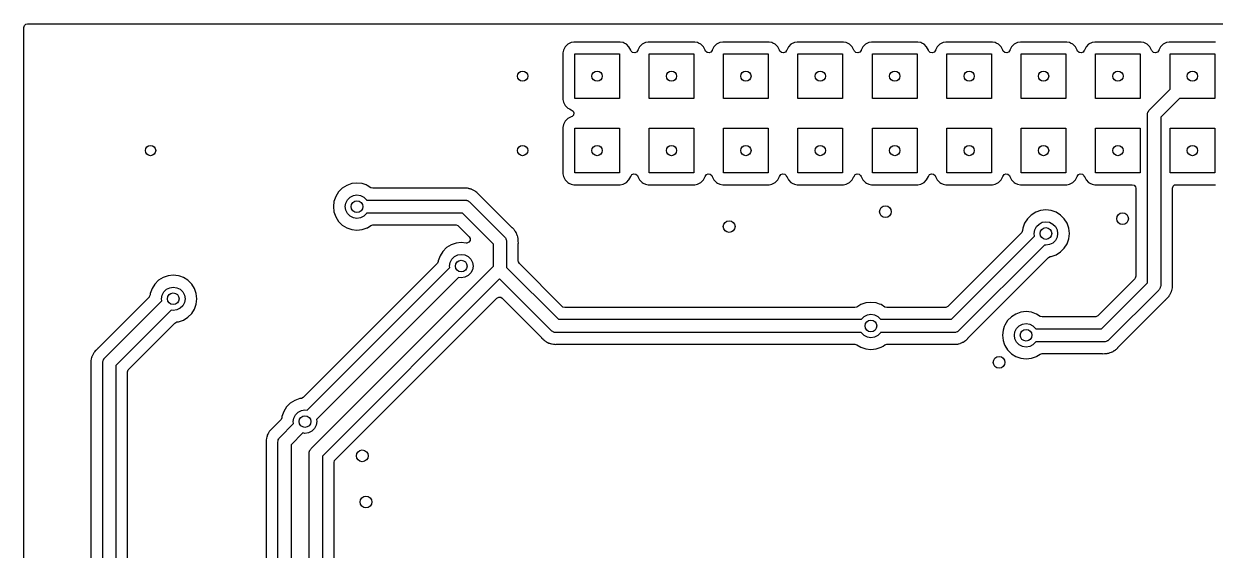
# Model space of a CAD drawing. Extents: x 0.23 to 2.97, y 0.23 to 2.17.
# Drawn here: x 0.23 to 1.831, y 1.463 to 2.17 of the extents above; entities that cross this region are included whole.
import ezdxf

# ---------------------------------------------------------------- set-up
doc = ezdxf.new("R2010")
doc.units = 0
doc.header["$MEASUREMENT"] = 0
doc.layers.add('BLACK', color=7, linetype='CONTINUOUS')

msp = doc.modelspace()

# ---------------------------------------------------------------- linework, layer by layer
at = {"layer": 'BLACK', "linetype": 'CONTINUOUS'}
for p, q in [((0.2297, 2.1653), (0.2305, 2.168)), ((0.2297, 1.9688), (0.2297, 2.1653)), ((0.2305, 2.168), (0.2326, 2.1698)), ((0.2326, 2.1698), (0.2347, 2.1703)), ((0.2347, 2.1703), (2.3787, 2.1703)), ((0.9688, 2.1458), (0.9651, 2.1452)), ((1.0312, 2.1458), (0.9688, 2.1458)), ((1.0349, 2.1452), (1.0312, 2.1458)), ((1.0312, 2.1458), (1.0312, 2.1458)), ((1.0688, 2.1458), (1.0651, 2.1452)), ((1.1312, 2.1458), (1.0688, 2.1458)), ((1.1349, 2.1452), (1.1312, 2.1458)), ((1.1312, 2.1458), (1.1312, 2.1458)), ((1.1688, 2.1458), (1.1651, 2.1452)), ((1.2312, 2.1458), (1.1688, 2.1458)), ((1.2349, 2.1452), (1.2312, 2.1458)), ((1.2312, 2.1458), (1.2312, 2.1458)), ((1.2688, 2.1458), (1.2651, 2.1452)), ((1.3312, 2.1458), (1.2688, 2.1458)), ((1.3349, 2.1452), (1.3312, 2.1458)), ((1.3312, 2.1458), (1.3312, 2.1458)), ((1.3688, 2.1458), (1.3651, 2.1452)), ((1.4312, 2.1458), (1.3688, 2.1458)), ((1.4349, 2.1452), (1.4312, 2.1458)), ((1.4312, 2.1458), (1.4312, 2.1458)), ((1.4688, 2.1458), (1.4651, 2.1452)), ((1.5312, 2.1458), (1.4688, 2.1458)), ((1.5349, 2.1452), (1.5312, 2.1458)), ((1.5312, 2.1458), (1.5312, 2.1458)), ((1.5688, 2.1458), (1.5651, 2.1452)), ((1.6312, 2.1458), (1.5688, 2.1458)), ((1.6349, 2.1452), (1.6312, 2.1458)), ((1.6312, 2.1458), (1.6312, 2.1458)), ((1.6688, 2.1458), (1.6651, 2.1452)), ((1.7312, 2.1458), (1.6688, 2.1458)), ((1.7349, 2.1452), (1.7312, 2.1458)), ((1.7312, 2.1458), (1.7312, 2.1458)), ((1.7688, 2.1458), (1.7651, 2.1452)), ((1.8312, 2.1458), (1.7688, 2.1458)), ((0.9548, 2.1349), (0.9542, 2.1312)), ((0.9542, 2.1312), (0.9542, 2.1312)), ((0.9542, 2.1312), (0.9542, 2.0688)), ((0.9571, 2.1394), (0.9548, 2.1349)), ((0.9548, 2.1349), (0.9548, 2.1349)), ((0.9606, 2.1429), (0.9571, 2.1394)), ((0.9651, 2.1452), (0.9606, 2.1429)), ((0.97, 2.07), (0.97, 2.13)), ((0.97, 2.13), (1.03, 2.13)), ((1.03, 2.13), (1.03, 2.07)), ((1.0364, 2.1444), (1.0349, 2.1452)), ((1.0394, 2.1429), (1.0364, 2.1444)), ((1.0429, 2.1394), (1.0394, 2.1429)), ((1.0452, 2.1349), (1.0429, 2.1394)), ((1.0453, 2.1346), (1.0452, 2.1349)), ((1.0458, 2.1336), (1.0453, 2.1346)), ((1.0478, 2.1317), (1.0458, 2.1336)), ((1.0506, 2.1312), (1.0478, 2.1317)), ((1.0531, 2.1323), (1.0506, 2.1312)), ((1.0547, 2.1346), (1.0531, 2.1323)), ((1.0548, 2.1349), (1.0547, 2.1346)), ((1.0571, 2.1394), (1.0548, 2.1349)), ((1.0606, 2.1429), (1.0571, 2.1394)), ((1.0651, 2.1452), (1.0606, 2.1429)), ((1.07, 2.07), (1.07, 2.13)), ((1.07, 2.13), (1.13, 2.13)), ((1.13, 2.13), (1.13, 2.07)), ((1.1364, 2.1444), (1.1349, 2.1452)), ((1.1394, 2.1429), (1.1364, 2.1444)), ((1.1429, 2.1394), (1.1394, 2.1429)), ((1.1452, 2.1349), (1.1429, 2.1394)), ((1.1453, 2.1346), (1.1452, 2.1349)), ((1.1458, 2.1336), (1.1453, 2.1346)), ((1.1478, 2.1317), (1.1458, 2.1336)), ((1.1506, 2.1312), (1.1478, 2.1317)), ((1.1531, 2.1323), (1.1506, 2.1312)), ((1.1547, 2.1346), (1.1531, 2.1323)), ((1.1548, 2.1349), (1.1547, 2.1346)), ((1.1571, 2.1394), (1.1548, 2.1349)), ((1.1606, 2.1429), (1.1571, 2.1394)), ((1.1651, 2.1452), (1.1606, 2.1429)), ((1.17, 2.07), (1.17, 2.13)), ((1.17, 2.13), (1.23, 2.13)), ((1.23, 2.13), (1.23, 2.07)), ((1.2364, 2.1444), (1.2349, 2.1452)), ((1.2394, 2.1429), (1.2364, 2.1444)), ((1.2429, 2.1394), (1.2394, 2.1429)), ((1.2452, 2.1349), (1.2429, 2.1394)), ((1.2453, 2.1346), (1.2452, 2.1349)), ((1.2458, 2.1336), (1.2453, 2.1346)), ((1.2478, 2.1317), (1.2458, 2.1336)), ((1.2506, 2.1312), (1.2478, 2.1317)), ((1.2531, 2.1323), (1.2506, 2.1312)), ((1.2547, 2.1346), (1.2531, 2.1323)), ((1.2548, 2.1349), (1.2547, 2.1346)), ((1.2571, 2.1394), (1.2548, 2.1349)), ((1.2606, 2.1429), (1.2571, 2.1394)), ((1.2651, 2.1452), (1.2606, 2.1429)), ((1.27, 2.07), (1.27, 2.13)), ((1.27, 2.13), (1.33, 2.13)), ((1.33, 2.13), (1.33, 2.07)), ((1.3364, 2.1444), (1.3349, 2.1452)), ((1.3394, 2.1429), (1.3364, 2.1444)), ((1.3429, 2.1394), (1.3394, 2.1429)), ((1.3452, 2.1349), (1.3429, 2.1394)), ((1.3453, 2.1346), (1.3452, 2.1349)), ((1.3458, 2.1336), (1.3453, 2.1346)), ((1.3478, 2.1317), (1.3458, 2.1336)), ((1.3506, 2.1312), (1.3478, 2.1317)), ((1.3531, 2.1323), (1.3506, 2.1312)), ((1.3547, 2.1346), (1.3531, 2.1323)), ((1.3548, 2.1349), (1.3547, 2.1346)), ((1.3571, 2.1394), (1.3548, 2.1349)), ((1.3606, 2.1429), (1.3571, 2.1394)), ((1.3651, 2.1452), (1.3606, 2.1429)), ((1.37, 2.07), (1.37, 2.13)), ((1.37, 2.13), (1.43, 2.13)), ((1.43, 2.13), (1.43, 2.07)), ((1.4364, 2.1444), (1.4349, 2.1452)), ((1.4394, 2.1429), (1.4364, 2.1444)), ((1.4429, 2.1394), (1.4394, 2.1429)), ((1.4452, 2.1349), (1.4429, 2.1394)), ((1.4453, 2.1346), (1.4452, 2.1349)), ((1.4458, 2.1336), (1.4453, 2.1346)), ((1.4478, 2.1317), (1.4458, 2.1336)), ((1.4506, 2.1312), (1.4478, 2.1317)), ((1.4531, 2.1323), (1.4506, 2.1312)), ((1.4547, 2.1346), (1.4531, 2.1323)), ((1.4548, 2.1349), (1.4547, 2.1346)), ((1.4571, 2.1394), (1.4548, 2.1349)), ((1.4606, 2.1429), (1.4571, 2.1394)), ((1.4651, 2.1452), (1.4606, 2.1429)), ((1.47, 2.07), (1.47, 2.13)), ((1.47, 2.13), (1.53, 2.13)), ((1.53, 2.13), (1.53, 2.07)), ((1.5364, 2.1444), (1.5349, 2.1452)), ((1.5394, 2.1429), (1.5364, 2.1444)), ((1.5429, 2.1394), (1.5394, 2.1429)), ((1.5452, 2.1349), (1.5429, 2.1394)), ((1.5453, 2.1346), (1.5452, 2.1349)), ((1.5458, 2.1336), (1.5453, 2.1346)), ((1.5478, 2.1317), (1.5458, 2.1336)), ((1.5506, 2.1312), (1.5478, 2.1317)), ((1.5531, 2.1323), (1.5506, 2.1312)), ((1.5547, 2.1346), (1.5531, 2.1323)), ((1.5548, 2.1349), (1.5547, 2.1346)), ((1.5571, 2.1394), (1.5548, 2.1349)), ((1.5606, 2.1429), (1.5571, 2.1394)), ((1.5651, 2.1452), (1.5606, 2.1429)), ((1.57, 2.07), (1.57, 2.13)), ((1.57, 2.13), (1.63, 2.13)), ((1.63, 2.13), (1.63, 2.07)), ((1.6364, 2.1444), (1.6349, 2.1452)), ((1.6394, 2.1429), (1.6364, 2.1444)), ((1.6429, 2.1394), (1.6394, 2.1429)), ((1.6452, 2.1349), (1.6429, 2.1394)), ((1.6453, 2.1346), (1.6452, 2.1349)), ((1.6458, 2.1336), (1.6453, 2.1346)), ((1.6478, 2.1317), (1.6458, 2.1336)), ((1.6506, 2.1312), (1.6478, 2.1317)), ((1.6531, 2.1323), (1.6506, 2.1312)), ((1.6547, 2.1346), (1.6531, 2.1323)), ((1.6548, 2.1349), (1.6547, 2.1346)), ((1.6571, 2.1394), (1.6548, 2.1349)), ((1.6606, 2.1429), (1.6571, 2.1394)), ((1.6651, 2.1452), (1.6606, 2.1429)), ((1.67, 2.07), (1.67, 2.13)), ((1.67, 2.13), (1.73, 2.13)), ((1.73, 2.13), (1.73, 2.07)), ((1.7364, 2.1444), (1.7349, 2.1452)), ((1.7394, 2.1429), (1.7364, 2.1444)), ((1.7429, 2.1394), (1.7394, 2.1429)), ((1.7452, 2.1349), (1.7429, 2.1394)), ((1.7453, 2.1346), (1.7452, 2.1349)), ((1.7458, 2.1336), (1.7453, 2.1346)), ((1.7478, 2.1317), (1.7458, 2.1336)), ((1.7506, 2.1312), (1.7478, 2.1317)), ((1.7531, 2.1323), (1.7506, 2.1312)), ((1.7547, 2.1346), (1.7531, 2.1323)), ((1.7548, 2.1349), (1.7547, 2.1346)), ((1.7571, 2.1394), (1.7548, 2.1349)), ((1.7606, 2.1429), (1.7571, 2.1394)), ((1.7651, 2.1452), (1.7606, 2.1429)), ((1.77, 2.0825), (1.77, 2.13)), ((1.77, 2.13), (1.83, 2.13)), ((1.83, 2.13), (1.83, 2.07)), ((1.7423, 2.0548), (1.77, 2.0825)), ((0.9542, 2.0688), (0.9548, 2.0651)), ((1.03, 2.07), (0.97, 2.07)), ((1.13, 2.07), (1.07, 2.07)), ((1.23, 2.07), (1.17, 2.07)), ((1.33, 2.07), (1.27, 2.07)), ((1.43, 2.07), (1.37, 2.07)), ((1.53, 2.07), (1.47, 2.07)), ((1.63, 2.07), (1.57, 2.07)), ((1.73, 2.07), (1.67, 2.07)), ((1.7825, 2.07), (1.7574, 2.0449)), ((1.83, 2.07), (1.7825, 2.07)), ((0.9548, 2.0651), (0.9571, 2.0606)), ((0.9571, 2.0606), (0.9606, 2.0571)), ((0.9606, 2.0571), (0.9629, 2.0559)), ((0.9629, 2.0559), (0.9651, 2.0548)), ((0.9651, 2.0548), (0.9651, 2.0548)), ((0.9651, 2.0548), (0.9654, 2.0547)), ((0.9654, 2.0547), (0.9677, 2.0531)), ((0.9677, 2.0531), (0.9688, 2.0506)), ((0.9688, 2.0506), (0.9683, 2.0478)), ((1.7397, 2.0485), (1.7399, 2.0504)), ((1.7399, 2.0504), (1.7402, 2.051)), ((1.7402, 2.051), (1.7403, 2.0517)), ((1.7403, 2.0517), (1.7409, 2.0527)), ((1.7409, 2.0527), (1.7414, 2.0538)), ((1.7414, 2.0538), (1.7419, 2.0542)), ((1.7419, 2.0542), (1.7423, 2.0548)), ((0.9548, 2.0349), (0.9542, 2.0312)), ((0.9571, 2.0394), (0.9548, 2.0349)), ((0.9548, 2.0349), (0.9548, 2.0349)), ((0.9606, 2.0429), (0.9571, 2.0394)), ((0.9651, 2.0452), (0.9606, 2.0429)), ((0.9654, 2.0453), (0.9651, 2.0452)), ((0.9664, 2.0458), (0.9654, 2.0453)), ((0.9683, 2.0478), (0.9664, 2.0458)), ((1.7397, 1.8225), (1.7397, 2.0485)), ((1.7574, 2.0449), (1.7574, 1.8189)), ((0.9542, 2.0312), (0.9542, 2.0312)), ((0.9542, 2.0312), (0.9542, 1.9688)), ((0.97, 1.97), (0.97, 2.03)), ((0.97, 2.03), (1.03, 2.03)), ((1.03, 2.03), (1.03, 1.97)), ((1.07, 1.97), (1.07, 2.03)), ((1.07, 2.03), (1.13, 2.03)), ((1.13, 2.03), (1.13, 1.97)), ((1.17, 1.97), (1.17, 2.03)), ((1.17, 2.03), (1.23, 2.03)), ((1.23, 2.03), (1.23, 1.97)), ((1.27, 1.97), (1.27, 2.03)), ((1.27, 2.03), (1.33, 2.03)), ((1.33, 2.03), (1.33, 1.97)), ((1.37, 1.97), (1.37, 2.03)), ((1.37, 2.03), (1.43, 2.03)), ((1.43, 2.03), (1.43, 1.97)), ((1.47, 1.97), (1.47, 2.03)), ((1.47, 2.03), (1.53, 2.03)), ((1.53, 2.03), (1.53, 1.97)), ((1.57, 1.97), (1.57, 2.03)), ((1.57, 2.03), (1.63, 2.03)), ((1.63, 2.03), (1.63, 1.97)), ((1.67, 1.97), (1.67, 2.03)), ((1.67, 2.03), (1.73, 2.03)), ((1.73, 2.03), (1.73, 1.97)), ((1.77, 1.97), (1.77, 2.03)), ((1.77, 2.03), (1.83, 2.03)), ((1.83, 2.03), (1.83, 1.97)), ((1.03, 1.97), (0.97, 1.97)), ((1.13, 1.97), (1.07, 1.97)), ((1.23, 1.97), (1.17, 1.97)), ((1.33, 1.97), (1.27, 1.97)), ((1.43, 1.97), (1.37, 1.97)), ((1.53, 1.97), (1.47, 1.97)), ((1.63, 1.97), (1.57, 1.97)), ((1.73, 1.97), (1.67, 1.97)), ((1.83, 1.97), (1.77, 1.97)), ((0.2297, 0.7469), (0.2297, 1.9688)), ((0.6636, 1.9533), (0.6576, 1.9495)), ((0.6703, 1.9556), (0.6636, 1.9533)), ((0.6636, 1.9533), (0.6636, 1.9533)), ((0.6774, 1.9564), (0.6703, 1.9556)), ((0.6703, 1.9556), (0.6703, 1.9556)), ((0.6703, 1.9556), (0.6703, 1.9556)), ((0.6845, 1.9556), (0.6774, 1.9564)), ((0.6897, 1.9538), (0.6845, 1.9556)), ((0.6912, 1.9533), (0.6897, 1.9538)), ((0.6962, 1.9501), (0.6912, 1.9533)), ((0.6912, 1.9533), (0.6912, 1.9533)), ((0.9542, 1.9688), (0.9548, 1.9651)), ((0.9548, 1.9651), (0.9571, 1.9606)), ((0.9571, 1.9606), (0.9606, 1.9571)), ((0.9606, 1.9571), (0.962, 1.9564)), ((0.962, 1.9564), (0.9651, 1.9548)), ((0.9651, 1.9548), (0.9688, 1.9542)), ((0.9688, 1.9542), (1.0312, 1.9542)), ((1.0312, 1.9542), (1.0349, 1.9548)), ((1.0349, 1.9548), (1.0394, 1.9571)), ((1.0394, 1.9571), (1.0429, 1.9606)), ((1.0429, 1.9606), (1.0452, 1.9651)), ((1.0452, 1.9651), (1.0453, 1.9654)), ((1.0452, 1.9651), (1.0452, 1.9651)), ((1.0453, 1.9654), (1.0469, 1.9677)), ((1.0469, 1.9677), (1.0494, 1.9688)), ((1.0494, 1.9688), (1.0522, 1.9683)), ((1.0522, 1.9683), (1.0542, 1.9664)), ((1.0542, 1.9664), (1.0547, 1.9654)), ((1.0547, 1.9654), (1.0548, 1.9651)), ((1.0548, 1.9651), (1.0571, 1.9606)), ((1.0571, 1.9606), (1.0606, 1.9571)), ((1.0606, 1.9571), (1.062, 1.9564)), ((1.062, 1.9564), (1.0651, 1.9548)), ((1.0651, 1.9548), (1.0688, 1.9542)), ((1.0688, 1.9542), (1.1312, 1.9542)), ((1.1312, 1.9542), (1.1349, 1.9548)), ((1.1349, 1.9548), (1.1394, 1.9571)), ((1.1394, 1.9571), (1.1429, 1.9606)), ((1.1429, 1.9606), (1.1452, 1.9651)), ((1.1452, 1.9651), (1.1453, 1.9654)), ((1.1452, 1.9651), (1.1452, 1.9651)), ((1.1453, 1.9654), (1.1469, 1.9677)), ((1.1469, 1.9677), (1.1494, 1.9688)), ((1.1494, 1.9688), (1.1522, 1.9683)), ((1.1522, 1.9683), (1.1542, 1.9664)), ((1.1542, 1.9664), (1.1547, 1.9654)), ((1.1547, 1.9654), (1.1548, 1.9651)), ((1.1548, 1.9651), (1.1571, 1.9606)), ((1.1571, 1.9606), (1.1606, 1.9571)), ((1.1606, 1.9571), (1.162, 1.9564)), ((1.162, 1.9564), (1.1651, 1.9548)), ((1.1651, 1.9548), (1.1688, 1.9542)), ((1.1688, 1.9542), (1.2312, 1.9542)), ((1.2312, 1.9542), (1.2349, 1.9548)), ((1.2349, 1.9548), (1.2394, 1.9571)), ((1.2394, 1.9571), (1.2429, 1.9606)), ((1.2429, 1.9606), (1.2452, 1.9651)), ((1.2452, 1.9651), (1.2453, 1.9654)), ((1.2452, 1.9651), (1.2452, 1.9651)), ((1.2453, 1.9654), (1.2469, 1.9677)), ((1.2469, 1.9677), (1.2494, 1.9688)), ((1.2494, 1.9688), (1.2522, 1.9683)), ((1.2522, 1.9683), (1.2542, 1.9664)), ((1.2542, 1.9664), (1.2547, 1.9654)), ((1.2547, 1.9654), (1.2548, 1.9651)), ((1.2548, 1.9651), (1.2571, 1.9606)), ((1.2571, 1.9606), (1.2606, 1.9571)), ((1.2606, 1.9571), (1.262, 1.9564)), ((1.262, 1.9564), (1.2651, 1.9548)), ((1.2651, 1.9548), (1.2688, 1.9542)), ((1.2688, 1.9542), (1.3312, 1.9542)), ((1.3312, 1.9542), (1.3349, 1.9548)), ((1.3349, 1.9548), (1.3394, 1.9571)), ((1.3394, 1.9571), (1.3429, 1.9606)), ((1.3429, 1.9606), (1.3452, 1.9651)), ((1.3452, 1.9651), (1.3453, 1.9654)), ((1.3452, 1.9651), (1.3452, 1.9651)), ((1.3453, 1.9654), (1.3469, 1.9677)), ((1.3469, 1.9677), (1.3494, 1.9688)), ((1.3494, 1.9688), (1.3522, 1.9683)), ((1.3522, 1.9683), (1.3542, 1.9664)), ((1.3542, 1.9664), (1.3547, 1.9654)), ((1.3547, 1.9654), (1.3548, 1.9651)), ((1.3548, 1.9651), (1.3571, 1.9606)), ((1.3571, 1.9606), (1.3606, 1.9571)), ((1.3606, 1.9571), (1.362, 1.9564)), ((1.362, 1.9564), (1.3651, 1.9548)), ((1.3651, 1.9548), (1.3688, 1.9542)), ((1.3688, 1.9542), (1.4312, 1.9542)), ((1.4312, 1.9542), (1.4349, 1.9548)), ((1.4349, 1.9548), (1.4394, 1.9571)), ((1.4394, 1.9571), (1.4429, 1.9606)), ((1.4429, 1.9606), (1.4452, 1.9651)), ((1.4452, 1.9651), (1.4453, 1.9654)), ((1.4452, 1.9651), (1.4452, 1.9651)), ((1.4453, 1.9654), (1.4469, 1.9677)), ((1.4469, 1.9677), (1.4494, 1.9688)), ((1.4494, 1.9688), (1.4522, 1.9683)), ((1.4522, 1.9683), (1.4542, 1.9664)), ((1.4542, 1.9664), (1.4547, 1.9654)), ((1.4547, 1.9654), (1.4548, 1.9651)), ((1.4548, 1.9651), (1.4571, 1.9606)), ((1.4571, 1.9606), (1.4606, 1.9571)), ((1.4606, 1.9571), (1.462, 1.9564)), ((1.462, 1.9564), (1.4651, 1.9548)), ((1.4651, 1.9548), (1.4688, 1.9542)), ((1.4688, 1.9542), (1.5312, 1.9542)), ((1.5312, 1.9542), (1.5349, 1.9548)), ((1.5349, 1.9548), (1.5394, 1.9571)), ((1.5394, 1.9571), (1.5429, 1.9606)), ((1.5429, 1.9606), (1.5452, 1.9651)), ((1.5452, 1.9651), (1.5453, 1.9654)), ((1.5452, 1.9651), (1.5452, 1.9651)), ((1.5453, 1.9654), (1.5469, 1.9677)), ((1.5469, 1.9677), (1.5494, 1.9688)), ((1.5494, 1.9688), (1.5522, 1.9683)), ((1.5522, 1.9683), (1.5542, 1.9664)), ((1.5542, 1.9664), (1.5547, 1.9654)), ((1.5547, 1.9654), (1.5548, 1.9651)), ((1.5548, 1.9651), (1.5571, 1.9606)), ((1.5571, 1.9606), (1.5606, 1.9571)), ((1.5606, 1.9571), (1.562, 1.9564)), ((1.562, 1.9564), (1.5651, 1.9548)), ((1.5651, 1.9548), (1.5688, 1.9542)), ((1.5688, 1.9542), (1.6312, 1.9542)), ((1.6312, 1.9542), (1.6349, 1.9548)), ((1.6349, 1.9548), (1.6394, 1.9571)), ((1.6394, 1.9571), (1.6429, 1.9606)), ((1.6429, 1.9606), (1.6452, 1.9651)), ((1.6452, 1.9651), (1.6453, 1.9654)), ((1.6452, 1.9651), (1.6452, 1.9651)), ((1.6453, 1.9654), (1.6469, 1.9677)), ((1.6469, 1.9677), (1.6494, 1.9688)), ((1.6494, 1.9688), (1.6522, 1.9683)), ((1.6522, 1.9683), (1.6542, 1.9664)), ((1.6542, 1.9664), (1.6547, 1.9654)), ((1.6547, 1.9654), (1.6548, 1.9651)), ((1.6548, 1.9651), (1.6571, 1.9606)), ((1.6571, 1.9606), (1.6606, 1.9571)), ((1.6606, 1.9571), (1.662, 1.9564)), ((1.662, 1.9564), (1.6651, 1.9548)), ((1.6651, 1.9548), (1.6688, 1.9542)), ((1.6688, 1.9542), (1.719, 1.9542)), ((1.719, 1.9542), (1.7216, 1.9534)), ((1.7216, 1.9534), (1.7235, 1.9513)), ((1.774, 1.952), (1.7761, 1.9538)), ((1.7761, 1.9538), (1.7781, 1.9542)), ((1.7781, 1.9542), (1.8312, 1.9542)), ((0.6488, 1.9384), (0.6465, 1.9317)), ((0.6526, 1.9445), (0.6488, 1.9384)), ((0.6488, 1.9384), (0.6488, 1.9384)), ((0.6488, 1.9384), (0.6488, 1.9384)), ((0.6576, 1.9495), (0.6526, 1.9445)), ((0.6526, 1.9445), (0.6526, 1.9445)), ((0.6576, 1.9495), (0.6576, 1.9495)), ((0.6647, 1.9339), (0.6681, 1.9374)), ((0.6681, 1.9374), (0.6725, 1.9397)), ((0.6725, 1.9397), (0.6774, 1.9404)), ((0.6774, 1.9404), (0.6823, 1.9397)), ((0.6823, 1.9397), (0.6867, 1.9374)), ((0.6867, 1.9374), (0.6901, 1.9339)), ((0.6989, 1.9493), (0.6962, 1.9501)), ((0.8214, 1.9493), (0.6989, 1.9493)), ((0.8217, 1.9493), (0.8214, 1.9493)), ((0.8235, 1.9495), (0.8217, 1.9493)), ((0.8243, 1.9494), (0.8235, 1.9495)), ((0.8235, 1.9495), (0.8235, 1.9495)), ((0.825, 1.9493), (0.8243, 1.9494)), ((0.8258, 1.9493), (0.825, 1.9493)), ((0.8276, 1.9489), (0.8258, 1.9493)), ((0.8258, 1.9493), (0.8258, 1.9493)), ((0.8278, 1.9488), (0.8276, 1.9489)), ((0.8296, 1.9485), (0.8278, 1.9488)), ((0.8304, 1.9482), (0.8296, 1.9485)), ((0.8296, 1.9485), (0.8296, 1.9485)), ((0.8311, 1.948), (0.8304, 1.9482)), ((0.8319, 1.9478), (0.8311, 1.948)), ((0.8335, 1.9469), (0.8319, 1.9478)), ((0.8319, 1.9478), (0.8319, 1.9478)), ((0.8337, 1.9468), (0.8335, 1.9469)), ((0.8345, 1.9464), (0.8337, 1.9468)), ((0.8354, 1.946), (0.8345, 1.9464)), ((0.836, 1.9456), (0.8354, 1.946)), ((0.8354, 1.946), (0.8354, 1.946)), ((0.8366, 1.9451), (0.836, 1.9456)), ((0.8373, 1.9448), (0.8366, 1.9451)), ((0.8386, 1.9435), (0.8373, 1.9448)), ((0.8373, 1.9448), (0.8373, 1.9448)), ((0.8388, 1.9434), (0.8386, 1.9435)), ((0.839, 1.9432), (0.8388, 1.9434)), ((0.8399, 1.9424), (0.839, 1.9432)), ((0.839, 1.9432), (0.839, 1.9432)), ((0.8418, 1.9405), (0.8399, 1.9424)), ((0.842, 1.9403), (0.8418, 1.9405)), ((0.8421, 1.9403), (0.842, 1.9403)), ((0.8424, 1.9398), (0.8421, 1.9403)), ((0.8861, 1.8962), (0.8424, 1.9398)), ((1.7235, 1.9513), (1.7239, 1.9493)), ((1.7239, 1.9493), (1.7239, 1.8311)), ((1.7732, 1.9493), (1.774, 1.952)), ((1.7732, 1.8201), (1.7732, 1.9493)), ((0.6465, 1.9317), (0.6457, 1.9247)), ((0.6457, 1.9247), (0.6465, 1.9176)), ((0.6617, 1.9247), (0.6624, 1.9295)), ((0.6624, 1.9198), (0.6617, 1.9247)), ((0.6624, 1.9295), (0.6647, 1.9339)), ((0.6901, 1.9339), (0.6903, 1.9335)), ((0.6903, 1.9335), (0.8227, 1.9335)), ((0.8227, 1.9335), (0.8246, 1.9333)), ((0.8246, 1.9333), (0.8252, 1.9331)), ((0.8252, 1.9331), (0.8259, 1.933)), ((0.8259, 1.933), (0.8269, 1.9323)), ((0.8269, 1.9323), (0.8279, 1.9318)), ((0.8279, 1.9318), (0.8284, 1.9313)), ((0.8284, 1.9313), (0.829, 1.9309)), ((0.829, 1.9309), (0.8758, 1.8841)), ((0.6465, 1.9176), (0.648, 1.9134)), ((0.648, 1.9134), (0.6488, 1.9109)), ((0.6488, 1.9109), (0.6488, 1.9109)), ((0.6488, 1.9109), (0.6526, 1.9049)), ((0.6647, 1.9154), (0.6624, 1.9198)), ((0.6681, 1.9119), (0.6647, 1.9154)), ((0.6725, 1.9097), (0.6681, 1.9119)), ((0.6774, 1.9089), (0.6725, 1.9097)), ((0.6823, 1.9097), (0.6774, 1.9089)), ((0.6867, 1.9119), (0.6823, 1.9097)), ((0.6901, 1.9154), (0.6867, 1.9119)), ((0.6903, 1.9158), (0.6901, 1.9154)), ((0.819, 1.9158), (0.6903, 1.9158)), ((0.8607, 1.8742), (0.819, 1.9158)), ((1.5783, 1.9084), (1.5746, 1.9023)), ((1.5834, 1.9134), (1.5783, 1.9084)), ((1.5783, 1.9084), (1.5783, 1.9084)), ((1.5894, 1.9172), (1.5834, 1.9134)), ((1.5834, 1.9134), (1.5834, 1.9134)), ((1.5961, 1.9195), (1.5894, 1.9172)), ((1.5894, 1.9172), (1.5894, 1.9172)), ((1.6031, 1.9203), (1.5961, 1.9195)), ((1.5961, 1.9195), (1.5961, 1.9195)), ((1.5961, 1.9195), (1.5961, 1.9195)), ((1.6102, 1.9195), (1.6031, 1.9203)), ((1.6169, 1.9172), (1.6102, 1.9195)), ((1.6229, 1.9134), (1.6169, 1.9172)), ((1.6169, 1.9172), (1.6169, 1.9172)), ((1.6279, 1.9084), (1.6229, 1.9134)), ((1.6229, 1.9134), (1.6229, 1.9134)), ((1.6317, 1.9023), (1.6279, 1.9084)), ((1.6279, 1.9084), (1.6279, 1.9084)), ((0.6526, 1.9049), (0.6526, 1.9049)), ((0.6526, 1.9049), (0.6576, 1.8999)), ((0.6576, 1.8999), (0.6576, 1.8999)), ((0.6576, 1.8999), (0.6636, 1.8961)), ((0.6636, 1.8961), (0.6636, 1.8961)), ((0.6636, 1.8961), (0.6636, 1.8961)), ((0.6636, 1.8961), (0.6703, 1.8938)), ((0.6703, 1.8938), (0.6774, 1.893)), ((0.6774, 1.893), (0.6845, 1.8938)), ((0.6845, 1.8938), (0.6912, 1.8961)), ((0.6912, 1.8961), (0.6917, 1.8964)), ((0.6917, 1.8964), (0.6962, 1.8993)), ((0.6962, 1.8993), (0.6989, 1.9001)), ((0.6989, 1.9001), (0.8105, 1.9001)), ((0.8105, 1.9001), (0.8131, 1.8993)), ((0.8131, 1.8993), (0.814, 1.8986)), ((0.814, 1.8986), (0.8283, 1.8842)), ((0.8862, 1.896), (0.8861, 1.8962)), ((0.8876, 1.8948), (0.8862, 1.896)), ((0.8881, 1.8942), (0.8876, 1.8948)), ((0.8876, 1.8948), (0.8876, 1.8948)), ((0.8886, 1.8936), (0.8881, 1.8942)), ((0.8892, 1.8931), (0.8886, 1.8936)), ((0.8901, 1.8915), (0.8892, 1.8931)), ((0.8892, 1.8931), (0.8892, 1.8931)), ((0.8892, 1.8931), (0.8892, 1.8931)), ((0.8902, 1.8913), (0.8901, 1.8915)), ((0.8913, 1.8898), (0.8902, 1.8913)), ((0.8916, 1.8891), (0.8913, 1.8898)), ((0.8913, 1.8898), (0.8913, 1.8898)), ((0.8919, 1.8884), (0.8916, 1.8891)), ((1.5705, 1.8896), (1.4713, 1.7905)), ((1.5708, 1.89), (1.5705, 1.8896)), ((1.5719, 1.8925), (1.5708, 1.89)), ((1.5722, 1.8956), (1.5719, 1.8925)), ((1.5746, 1.9023), (1.5722, 1.8956)), ((1.5722, 1.8956), (1.5722, 1.8956)), ((1.5746, 1.9023), (1.5746, 1.9023)), ((1.5874, 1.8886), (1.5882, 1.8934)), ((1.5882, 1.8934), (1.5904, 1.8978)), ((1.5904, 1.8978), (1.5939, 1.9013)), ((1.5939, 1.9013), (1.5983, 1.9036)), ((1.5983, 1.9036), (1.6031, 1.9043)), ((1.6031, 1.9043), (1.608, 1.9036)), ((1.608, 1.9036), (1.6124, 1.9013)), ((1.6124, 1.9013), (1.6159, 1.8978)), ((1.6159, 1.8978), (1.6181, 1.8934)), ((1.6181, 1.8934), (1.6189, 1.8886)), ((1.6341, 1.8956), (1.6317, 1.9023)), ((1.6317, 1.9023), (1.6317, 1.9023)), ((1.6317, 1.9023), (1.6317, 1.9023)), ((1.6349, 1.8886), (1.6341, 1.8956)), ((0.8038, 1.8734), (0.7978, 1.8696)), ((0.8105, 1.8758), (0.8038, 1.8734)), ((0.8038, 1.8734), (0.8038, 1.8734)), ((0.8175, 1.8766), (0.8105, 1.8758)), ((0.8105, 1.8758), (0.8105, 1.8758)), ((0.8105, 1.8758), (0.8105, 1.8758)), ((0.8243, 1.8758), (0.8175, 1.8766)), ((0.8252, 1.8758), (0.8243, 1.8758)), ((0.8278, 1.8768), (0.8252, 1.8758)), ((0.8295, 1.879), (0.8278, 1.8768)), ((0.8283, 1.8842), (0.8297, 1.8818)), ((0.8297, 1.8818), (0.8295, 1.879)), ((0.8607, 1.8639), (0.8607, 1.8742)), ((0.8758, 1.8841), (0.877, 1.8827)), ((0.877, 1.8827), (0.8772, 1.882)), ((0.8772, 1.882), (0.8776, 1.8815)), ((0.8776, 1.8815), (0.8779, 1.8803)), ((0.8779, 1.8803), (0.8783, 1.8792)), ((0.8783, 1.8792), (0.8783, 1.8785)), ((0.8783, 1.8785), (0.8784, 1.8779)), ((0.8784, 1.8779), (0.8784, 1.8639)), ((0.8923, 1.8877), (0.8919, 1.8884)), ((0.8928, 1.886), (0.8923, 1.8877)), ((0.8923, 1.8877), (0.8923, 1.8877)), ((0.8929, 1.8857), (0.8928, 1.886)), ((0.8936, 1.884), (0.8929, 1.8857)), ((0.8937, 1.8833), (0.8936, 1.884)), ((0.8936, 1.884), (0.8936, 1.884)), ((0.8936, 1.884), (0.8936, 1.884)), ((0.8938, 1.8825), (0.8937, 1.8833)), ((0.8941, 1.8817), (0.8938, 1.8825)), ((0.8941, 1.8799), (0.8941, 1.8817)), ((0.8941, 1.8797), (0.8941, 1.8799)), ((0.8942, 1.8794), (0.8941, 1.8797)), ((0.8942, 1.8782), (0.8942, 1.8794)), ((0.8942, 1.8794), (0.8942, 1.8794)), ((0.8943, 1.8755), (0.8942, 1.8782)), ((0.8942, 1.8752), (0.8943, 1.8755)), ((0.8942, 1.8746), (0.8942, 1.8752)), ((0.8942, 1.8752), (0.8942, 1.8752)), ((0.8942, 1.8517), (0.8942, 1.8746)), ((1.4764, 1.7733), (1.588, 1.8848)), ((1.6013, 1.8731), (1.4863, 1.7581)), ((1.588, 1.8848), (1.5874, 1.8886)), ((1.6031, 1.8728), (1.6013, 1.8731)), ((1.608, 1.8736), (1.6031, 1.8728)), ((1.6124, 1.8758), (1.608, 1.8736)), ((1.6159, 1.8793), (1.6124, 1.8758)), ((1.6181, 1.8837), (1.6159, 1.8793)), ((1.6189, 1.8886), (1.6181, 1.8837)), ((1.6279, 1.8688), (1.6317, 1.8748)), ((1.6317, 1.8748), (1.6341, 1.8815)), ((1.6341, 1.8815), (1.6349, 1.8886)), ((0.789, 1.8586), (0.7866, 1.8519)), ((0.7927, 1.8646), (0.789, 1.8586)), ((0.789, 1.8586), (0.789, 1.8586)), ((0.7978, 1.8696), (0.7927, 1.8646)), ((0.7927, 1.8646), (0.7927, 1.8646)), ((0.7978, 1.8696), (0.7978, 1.8696)), ((0.8048, 1.8541), (0.8083, 1.8576)), ((0.8083, 1.8576), (0.8127, 1.8598)), ((0.8127, 1.8598), (0.8175, 1.8606)), ((0.8175, 1.8606), (0.8224, 1.8598)), ((0.8224, 1.8598), (0.8268, 1.8576)), ((0.8268, 1.8576), (0.8303, 1.8541)), ((0.8607, 1.8449), (0.8607, 1.8639)), ((0.8784, 1.8639), (0.8784, 1.8449)), ((1.6067, 1.8562), (1.6091, 1.8575)), ((1.6091, 1.8575), (1.6096, 1.8576)), ((1.6096, 1.8576), (1.6102, 1.8577)), ((1.6102, 1.8577), (1.6169, 1.86)), ((1.6102, 1.8577), (1.6102, 1.8577)), ((1.6102, 1.8577), (1.6102, 1.8577)), ((1.6169, 1.86), (1.6229, 1.8638)), ((1.6229, 1.8638), (1.6279, 1.8688)), ((0.7851, 1.8483), (0.6053, 1.6684)), ((0.6103, 1.6512), (0.8021, 1.8429)), ((0.6157, 1.5996), (0.8607, 1.8445)), ((0.7855, 1.8486), (0.7851, 1.8483)), ((0.7865, 1.8512), (0.7855, 1.8486)), ((0.7866, 1.8519), (0.7865, 1.8512)), ((0.7866, 1.8519), (0.7866, 1.8519)), ((0.8018, 1.8448), (0.8026, 1.8497)), ((0.8021, 1.8429), (0.8018, 1.8448)), ((0.8026, 1.8497), (0.8048, 1.8541)), ((0.8303, 1.8541), (0.8325, 1.8497)), ((0.8325, 1.8497), (0.8333, 1.8448)), ((0.8333, 1.8448), (0.8325, 1.84)), ((0.8607, 1.8445), (0.8607, 1.8449)), ((0.8784, 1.8449), (0.8784, 1.8431)), ((0.8784, 1.8431), (0.9482, 1.7733)), ((0.8943, 1.8506), (0.8942, 1.8517)), ((0.8956, 1.8481), (0.8943, 1.8506)), ((0.9533, 1.7905), (0.8956, 1.8481)), ((1.4984, 1.7479), (1.6067, 1.8562)), ((0.4108, 1.8257), (0.4057, 1.8206)), ((0.4168, 1.8294), (0.4108, 1.8257)), ((0.4108, 1.8257), (0.4108, 1.8257)), ((0.4235, 1.8318), (0.4168, 1.8294)), ((0.4168, 1.8294), (0.4168, 1.8294)), ((0.4305, 1.8326), (0.4235, 1.8318)), ((0.4235, 1.8318), (0.4235, 1.8318)), ((0.4235, 1.8318), (0.4235, 1.8318)), ((0.4376, 1.8318), (0.4305, 1.8326)), ((0.4395, 1.8311), (0.4376, 1.8318)), ((0.4443, 1.8294), (0.4395, 1.8311)), ((0.4503, 1.8257), (0.4443, 1.8294)), ((0.4443, 1.8294), (0.4443, 1.8294)), ((0.4553, 1.8206), (0.4503, 1.8257)), ((0.4503, 1.8257), (0.4503, 1.8257)), ((0.8139, 1.8297), (0.6229, 1.6386)), ((0.8688, 1.8276), (0.6309, 1.5896)), ((0.8175, 1.8291), (0.8139, 1.8297)), ((0.8224, 1.8299), (0.8175, 1.8291)), ((0.8268, 1.8321), (0.8224, 1.8299)), ((0.8303, 1.8356), (0.8268, 1.8321)), ((0.8325, 1.84), (0.8303, 1.8356)), ((0.9383, 1.7581), (0.8688, 1.8276)), ((1.7225, 1.8276), (1.6728, 1.7779)), ((1.7231, 1.8284), (1.7225, 1.8276)), ((1.7239, 1.8311), (1.7231, 1.8284)), ((0.402, 1.8146), (0.3996, 1.8079)), ((0.4057, 1.8206), (0.402, 1.8146)), ((0.402, 1.8146), (0.402, 1.8146)), ((0.4057, 1.8206), (0.4057, 1.8206)), ((0.4156, 1.8057), (0.4178, 1.8101)), ((0.4178, 1.8101), (0.4213, 1.8136)), ((0.4213, 1.8136), (0.4257, 1.8158)), ((0.4257, 1.8158), (0.4305, 1.8166)), ((0.4305, 1.8166), (0.4354, 1.8158)), ((0.4354, 1.8158), (0.4398, 1.8136)), ((0.4398, 1.8136), (0.4433, 1.8101)), ((0.4433, 1.8101), (0.4455, 1.8057)), ((0.4591, 1.8146), (0.4553, 1.8206)), ((0.4553, 1.8206), (0.4553, 1.8206)), ((0.4615, 1.8079), (0.4591, 1.8146)), ((0.4591, 1.8146), (0.4591, 1.8146)), ((0.4591, 1.8146), (0.4591, 1.8146)), ((1.6779, 1.7607), (1.7397, 1.8225)), ((1.7548, 1.8126), (1.6878, 1.7456)), ((1.7552, 1.8132), (1.7548, 1.8126)), ((1.7557, 1.8137), (1.7552, 1.8132)), ((1.7562, 1.8147), (1.7557, 1.8137)), ((1.7568, 1.8157), (1.7562, 1.8147)), ((1.7569, 1.8164), (1.7568, 1.8157)), ((1.7572, 1.817), (1.7569, 1.8164)), ((1.7574, 1.8189), (1.7572, 1.817)), ((1.7707, 1.8081), (1.7716, 1.8097)), ((1.7716, 1.8097), (1.7718, 1.8105)), ((1.7718, 1.8105), (1.7721, 1.8112)), ((1.7721, 1.8112), (1.7724, 1.8119)), ((1.7724, 1.8119), (1.7727, 1.8137)), ((1.7727, 1.814), (1.7732, 1.8157)), ((1.7727, 1.8137), (1.7727, 1.814)), ((1.7732, 1.8199), (1.7732, 1.8201)), ((1.7734, 1.8181), (1.7732, 1.8199)), ((1.7732, 1.8174), (1.7734, 1.8181)), ((1.7732, 1.8173), (1.7732, 1.8174)), ((1.7732, 1.8165), (1.7732, 1.8173)), ((1.7732, 1.8157), (1.7732, 1.8165)), ((1.7732, 1.8157), (1.7732, 1.8157)), ((1.7734, 1.8181), (1.7734, 1.8181)), ((0.398, 1.8031), (0.3294, 1.7346)), ((0.3383, 1.7211), (0.4152, 1.7981)), ((0.3983, 1.8035), (0.398, 1.8031)), ((0.3994, 1.8061), (0.3983, 1.8035)), ((0.3996, 1.8079), (0.3994, 1.8061)), ((0.3996, 1.8079), (0.3996, 1.8079)), ((0.4148, 1.8009), (0.4156, 1.8057)), ((0.4152, 1.7981), (0.4148, 1.8009)), ((0.4455, 1.796), (0.4433, 1.7916)), ((0.4455, 1.8057), (0.4463, 1.8009)), ((0.4463, 1.8009), (0.4455, 1.796)), ((0.4591, 1.7871), (0.4615, 1.7938)), ((0.4623, 1.8009), (0.4615, 1.8079)), ((0.4615, 1.7938), (0.4623, 1.8009)), ((0.7564, 1.6929), (0.8653, 1.8018)), ((0.8653, 1.8018), (0.8678, 1.8031)), ((0.8678, 1.8031), (0.8705, 1.8029)), ((0.8705, 1.8029), (0.8723, 1.8018)), ((0.8723, 1.8018), (0.9248, 1.7493)), ((1.361, 1.7953), (1.3543, 1.793)), ((1.368, 1.7961), (1.361, 1.7953)), ((1.361, 1.7953), (1.361, 1.7953)), ((1.361, 1.7953), (1.361, 1.7953)), ((1.3751, 1.7953), (1.368, 1.7961)), ((1.3794, 1.7938), (1.3751, 1.7953)), ((1.3818, 1.793), (1.3794, 1.7938)), ((1.6999, 1.7353), (1.7636, 1.7991)), ((1.7636, 1.7991), (1.7641, 1.7995)), ((1.7641, 1.7995), (1.7644, 1.7997)), ((1.7641, 1.7995), (1.7641, 1.7995)), ((1.7644, 1.7997), (1.7662, 1.8017)), ((1.7644, 1.7997), (1.7644, 1.7997)), ((1.7662, 1.8017), (1.7671, 1.8025)), ((1.7671, 1.8025), (1.7672, 1.8028)), ((1.7672, 1.8028), (1.7674, 1.8029)), ((1.7674, 1.8029), (1.7686, 1.8043)), ((1.7686, 1.8043), (1.769, 1.805)), ((1.769, 1.805), (1.7694, 1.8056)), ((1.7694, 1.8056), (1.7698, 1.8061)), ((1.7698, 1.8061), (1.7699, 1.8062)), ((1.7699, 1.8062), (1.7706, 1.8079)), ((1.7706, 1.8079), (1.7707, 1.8081)), ((0.4278, 1.7856), (0.3534, 1.7112)), ((0.4305, 1.7851), (0.4278, 1.7856)), ((0.4354, 1.7859), (0.4305, 1.7851)), ((0.4398, 1.7881), (0.4354, 1.7859)), ((0.4433, 1.7916), (0.4398, 1.7881)), ((0.4503, 1.7761), (0.4553, 1.7811)), ((0.4553, 1.7811), (0.4591, 1.7871)), ((0.9541, 1.7898), (0.9533, 1.7905)), ((0.9568, 1.789), (0.9541, 1.7898)), ((1.3466, 1.789), (0.9568, 1.789)), ((1.3492, 1.7898), (1.3466, 1.789)), ((1.3543, 1.793), (1.3492, 1.7898)), ((1.3543, 1.793), (1.3543, 1.793)), ((1.3553, 1.7737), (1.3588, 1.7771)), ((1.3588, 1.7771), (1.3632, 1.7794)), ((1.3632, 1.7794), (1.368, 1.7801)), ((1.368, 1.7801), (1.3729, 1.7794)), ((1.3729, 1.7794), (1.3773, 1.7771)), ((1.3773, 1.7771), (1.3808, 1.7737)), ((1.3869, 1.7898), (1.3818, 1.793)), ((1.3818, 1.793), (1.3818, 1.793)), ((1.3895, 1.789), (1.3869, 1.7898)), ((1.4678, 1.789), (1.3895, 1.789)), ((1.4689, 1.7891), (1.4678, 1.789)), ((1.4713, 1.7905), (1.4689, 1.7891)), ((1.5628, 1.7804), (1.5568, 1.7767)), ((1.5695, 1.7828), (1.5628, 1.7804)), ((1.5628, 1.7804), (1.5628, 1.7804)), ((1.5765, 1.7836), (1.5695, 1.7828)), ((1.5695, 1.7828), (1.5695, 1.7828)), ((1.5695, 1.7828), (1.5695, 1.7828)), ((1.5836, 1.7828), (1.5765, 1.7836)), ((1.5903, 1.7804), (1.5836, 1.7828)), ((1.5954, 1.7772), (1.5903, 1.7804)), ((1.5903, 1.7804), (1.5903, 1.7804)), ((1.598, 1.7765), (1.5954, 1.7772)), ((1.6728, 1.7779), (1.6703, 1.7766)), ((0.4003, 1.7358), (0.4328, 1.7683)), ((0.4328, 1.7683), (0.4353, 1.7697)), ((0.4353, 1.7697), (0.4358, 1.7697)), ((0.4358, 1.7697), (0.4376, 1.7699)), ((0.4376, 1.7699), (0.4443, 1.7723)), ((0.4376, 1.7699), (0.4376, 1.7699)), ((0.4376, 1.7699), (0.4376, 1.7699)), ((0.4443, 1.7723), (0.4503, 1.7761)), ((0.9482, 1.7733), (1.3551, 1.7733)), ((1.3551, 1.7733), (1.3553, 1.7737)), ((1.3808, 1.7737), (1.381, 1.7733)), ((1.381, 1.7733), (1.4764, 1.7733)), ((1.5472, 1.7635), (1.5456, 1.7589)), ((1.548, 1.7656), (1.5472, 1.7635)), ((1.5517, 1.7716), (1.548, 1.7656)), ((1.548, 1.7656), (1.548, 1.7656)), ((1.5568, 1.7767), (1.5517, 1.7716)), ((1.5517, 1.7716), (1.5517, 1.7716)), ((1.5568, 1.7767), (1.5568, 1.7767)), ((1.5616, 1.7567), (1.5638, 1.7611)), ((1.5638, 1.7611), (1.5673, 1.7646)), ((1.5673, 1.7646), (1.5717, 1.7668)), ((1.5717, 1.7668), (1.5765, 1.7676)), ((1.5765, 1.7676), (1.5814, 1.7668)), ((1.5814, 1.7668), (1.5858, 1.7646)), ((1.5858, 1.7646), (1.5893, 1.7611)), ((1.5893, 1.7611), (1.5895, 1.7607)), ((1.6693, 1.7765), (1.598, 1.7765)), ((1.6703, 1.7766), (1.6693, 1.7765)), ((0.9248, 1.7493), (0.9252, 1.7488)), ((0.9252, 1.7488), (0.9252, 1.7488)), ((0.9252, 1.7488), (0.9254, 1.7486)), ((0.9254, 1.7486), (0.9274, 1.7467)), ((0.9274, 1.7467), (0.9282, 1.7459)), ((0.9282, 1.7459), (0.9282, 1.7459)), ((0.9282, 1.7459), (0.9284, 1.7457)), ((0.9284, 1.7457), (0.9286, 1.7456)), ((0.9286, 1.7456), (0.93, 1.7443)), ((0.9389, 1.7578), (0.9383, 1.7581)), ((0.9393, 1.7572), (0.9389, 1.7578)), ((0.9404, 1.7568), (0.9393, 1.7572)), ((0.9414, 1.7561), (0.9404, 1.7568)), ((0.9421, 1.756), (0.9414, 1.7561)), ((0.9427, 1.7557), (0.9421, 1.756)), ((0.9445, 1.7555), (0.9427, 1.7557)), ((1.3551, 1.7555), (0.9445, 1.7555)), ((1.3553, 1.7551), (1.3551, 1.7555)), ((1.3588, 1.7517), (1.3553, 1.7551)), ((1.3632, 1.7494), (1.3588, 1.7517)), ((1.368, 1.7486), (1.3632, 1.7494)), ((1.3729, 1.7494), (1.368, 1.7486)), ((1.3773, 1.7517), (1.3729, 1.7494)), ((1.3808, 1.7551), (1.3773, 1.7517)), ((1.381, 1.7555), (1.3808, 1.7551)), ((1.4801, 1.7555), (1.381, 1.7555)), ((1.4808, 1.7557), (1.4801, 1.7555)), ((1.4815, 1.7556), (1.4808, 1.7557)), ((1.4826, 1.7561), (1.4815, 1.7556)), ((1.4837, 1.7563), (1.4826, 1.7561)), ((1.4843, 1.7567), (1.4837, 1.7563)), ((1.4849, 1.757), (1.4843, 1.7567)), ((1.4863, 1.7581), (1.4849, 1.757)), ((1.4953, 1.7448), (1.4958, 1.7453)), ((1.4958, 1.7453), (1.4964, 1.7458)), ((1.4964, 1.7458), (1.4971, 1.7463)), ((1.4971, 1.7463), (1.4982, 1.7477)), ((1.4982, 1.7477), (1.4984, 1.7479)), ((1.5456, 1.7589), (1.5448, 1.7519)), ((1.5448, 1.7519), (1.5456, 1.7448)), ((1.5608, 1.7519), (1.5616, 1.7567)), ((1.5616, 1.747), (1.5608, 1.7519)), ((1.5638, 1.7426), (1.5616, 1.747)), ((1.5895, 1.7607), (1.6779, 1.7607)), ((1.6878, 1.7456), (1.6864, 1.7444)), ((0.3245, 1.7294), (0.3241, 1.7288)), ((0.3257, 1.7308), (0.3245, 1.7294)), ((0.3245, 1.7294), (0.3245, 1.7294)), ((0.3259, 1.731), (0.3257, 1.7308)), ((0.326, 1.7312), (0.3259, 1.731)), ((0.3264, 1.7316), (0.326, 1.7312)), ((0.3269, 1.732), (0.3264, 1.7316)), ((0.3285, 1.7338), (0.3269, 1.732)), ((0.3287, 1.734), (0.3285, 1.7338)), ((0.329, 1.7342), (0.3287, 1.734)), ((0.3294, 1.7346), (0.329, 1.7342)), ((0.329, 1.7342), (0.329, 1.7342)), ((0.3706, 1.7061), (0.4003, 1.7358)), ((0.93, 1.7443), (0.9306, 1.7439)), ((0.9306, 1.7439), (0.9313, 1.7435)), ((0.9313, 1.7435), (0.9319, 1.743)), ((0.9319, 1.743), (0.9319, 1.743)), ((0.9319, 1.743), (0.9336, 1.7423)), ((0.9336, 1.7423), (0.9338, 1.7422)), ((0.9338, 1.7422), (0.9354, 1.7413)), ((0.9354, 1.7413), (0.9354, 1.7413)), ((0.9354, 1.7413), (0.9354, 1.7413)), ((0.9354, 1.7413), (0.9362, 1.7411)), ((0.9362, 1.7411), (0.9369, 1.7409)), ((0.9369, 1.7409), (0.9376, 1.7406)), ((0.9376, 1.7406), (0.9387, 1.7404)), ((0.9387, 1.7404), (0.9394, 1.7403)), ((0.9394, 1.7403), (0.9397, 1.7402)), ((0.9397, 1.7402), (0.9414, 1.7398)), ((0.9414, 1.7398), (0.9422, 1.7398)), ((0.9422, 1.7398), (0.943, 1.7397)), ((0.943, 1.7397), (0.9438, 1.7396)), ((0.9438, 1.7396), (0.9451, 1.7397)), ((0.9451, 1.7397), (0.9456, 1.7398)), ((0.9456, 1.7398), (0.9458, 1.7398)), ((0.9458, 1.7398), (1.3466, 1.7398)), ((1.3466, 1.7398), (1.3492, 1.739)), ((1.3492, 1.739), (1.3543, 1.7358)), ((1.3543, 1.7358), (1.3543, 1.7358)), ((1.3543, 1.7358), (1.3543, 1.7358)), ((1.3543, 1.7358), (1.361, 1.7335)), ((1.361, 1.7335), (1.368, 1.7327)), ((1.368, 1.7327), (1.3751, 1.7335)), ((1.3751, 1.7335), (1.3818, 1.7358)), ((1.3818, 1.7358), (1.3844, 1.7374)), ((1.3844, 1.7374), (1.3869, 1.739)), ((1.3869, 1.739), (1.3895, 1.7398)), ((1.3895, 1.7398), (1.4768, 1.7398)), ((1.4768, 1.7398), (1.4774, 1.7397)), ((1.4774, 1.7397), (1.4774, 1.7397)), ((1.4774, 1.7397), (1.4777, 1.7397)), ((1.4777, 1.7397), (1.4805, 1.7398)), ((1.4777, 1.7397), (1.4777, 1.7397)), ((1.4777, 1.7397), (1.4777, 1.7397)), ((1.4805, 1.7398), (1.4816, 1.7398)), ((1.4816, 1.7398), (1.4819, 1.7398)), ((1.4819, 1.7398), (1.4821, 1.7398)), ((1.4821, 1.7398), (1.484, 1.7399)), ((1.484, 1.7399), (1.4847, 1.7401)), ((1.4847, 1.7401), (1.4855, 1.7403)), ((1.4855, 1.7403), (1.4863, 1.7404)), ((1.4863, 1.7404), (1.488, 1.741)), ((1.488, 1.741), (1.4882, 1.7411)), ((1.4882, 1.7411), (1.4899, 1.7416)), ((1.4899, 1.7416), (1.4906, 1.742)), ((1.4906, 1.742), (1.4913, 1.7424)), ((1.4913, 1.7424), (1.492, 1.7426)), ((1.492, 1.7426), (1.4935, 1.7437)), ((1.4935, 1.7437), (1.4937, 1.7439)), ((1.4937, 1.7439), (1.4953, 1.7448)), ((1.5456, 1.7448), (1.5472, 1.7402)), ((1.5472, 1.7402), (1.548, 1.7381)), ((1.548, 1.7381), (1.548, 1.7381)), ((1.548, 1.7381), (1.5517, 1.7321)), ((1.5517, 1.7321), (1.5517, 1.7321)), ((1.5517, 1.7321), (1.5568, 1.7271)), ((1.5673, 1.7391), (1.5638, 1.7426)), ((1.5717, 1.7369), (1.5673, 1.7391)), ((1.5765, 1.7361), (1.5717, 1.7369)), ((1.5814, 1.7369), (1.5765, 1.7361)), ((1.5858, 1.7391), (1.5814, 1.7369)), ((1.5893, 1.7426), (1.5858, 1.7391)), ((1.5895, 1.743), (1.5893, 1.7426)), ((1.6815, 1.743), (1.5895, 1.743)), ((1.6822, 1.7431), (1.6815, 1.743)), ((1.6829, 1.7431), (1.6822, 1.7431)), ((1.684, 1.7435), (1.6829, 1.7431)), ((1.6851, 1.7438), (1.684, 1.7435)), ((1.6857, 1.7442), (1.6851, 1.7438)), ((1.6864, 1.7444), (1.6857, 1.7442)), ((1.6896, 1.7286), (1.6914, 1.7291)), ((1.6914, 1.7291), (1.6921, 1.7295)), ((1.6921, 1.7295), (1.6928, 1.7298)), ((1.6928, 1.7298), (1.6935, 1.7301)), ((1.6935, 1.7301), (1.695, 1.7312)), ((1.695, 1.7312), (1.6952, 1.7313)), ((1.6952, 1.7313), (1.6968, 1.7322)), ((1.6968, 1.7322), (1.6973, 1.7328)), ((1.6973, 1.7328), (1.6979, 1.7333)), ((1.6979, 1.7333), (1.6985, 1.7338)), ((1.6985, 1.7338), (1.6997, 1.7352)), ((1.6997, 1.7352), (1.6999, 1.7353)), ((0.3199, 1.7164), (0.3197, 1.7156)), ((0.3197, 1.7156), (0.3197, 1.7156)), ((0.3197, 1.7156), (0.3199, 1.7138)), ((0.3204, 1.7197), (0.3199, 1.718)), ((0.3199, 1.718), (0.3199, 1.7172)), ((0.3199, 1.7172), (0.3199, 1.7164)), ((0.3199, 1.7138), (0.3199, 1.7136)), ((0.3199, 1.7136), (0.3199, 0.7709)), ((0.3207, 1.7218), (0.3204, 1.72)), ((0.3204, 1.72), (0.3204, 1.7197)), ((0.321, 1.7225), (0.3207, 1.7218)), ((0.3213, 1.7232), (0.321, 1.7225)), ((0.3215, 1.724), (0.3213, 1.7232)), ((0.3223, 1.7256), (0.3215, 1.724)), ((0.3225, 1.7258), (0.3223, 1.7256)), ((0.3232, 1.7275), (0.3225, 1.7258)), ((0.3237, 1.7281), (0.3232, 1.7275)), ((0.3232, 1.7275), (0.3232, 1.7275)), ((0.3241, 1.7288), (0.3237, 1.7281)), ((0.3357, 1.7149), (0.3359, 1.7167)), ((0.3357, 0.7608), (0.3357, 1.7149)), ((0.3359, 1.7167), (0.3362, 1.7173)), ((0.3362, 1.7173), (0.3363, 1.718)), ((0.3363, 1.718), (0.3369, 1.719)), ((0.3369, 1.719), (0.3374, 1.7201)), ((0.3374, 1.7201), (0.3379, 1.7205)), ((0.3379, 1.7205), (0.3383, 1.7211)), ((1.5568, 1.7271), (1.5568, 1.7271)), ((1.5568, 1.7271), (1.5628, 1.7233)), ((1.5628, 1.7233), (1.5628, 1.7233)), ((1.5628, 1.7233), (1.5628, 1.7233)), ((1.5628, 1.7233), (1.5695, 1.7209)), ((1.5695, 1.7209), (1.5765, 1.7201)), ((1.5765, 1.7201), (1.5836, 1.7209)), ((1.5836, 1.7209), (1.5903, 1.7233)), ((1.5903, 1.7233), (1.5908, 1.7236)), ((1.5908, 1.7236), (1.5954, 1.7265)), ((1.5954, 1.7265), (1.598, 1.7272)), ((1.598, 1.7272), (1.6783, 1.7272)), ((1.6783, 1.7272), (1.6789, 1.7272)), ((1.6789, 1.7272), (1.6789, 1.7272)), ((1.6789, 1.7272), (1.6792, 1.7271)), ((1.6792, 1.7271), (1.6819, 1.7272)), ((1.6792, 1.7271), (1.6792, 1.7271)), ((1.6792, 1.7271), (1.6792, 1.7271)), ((1.6819, 1.7272), (1.6831, 1.7272)), ((1.6831, 1.7272), (1.6834, 1.7273)), ((1.6834, 1.7273), (1.6836, 1.7273)), ((1.6836, 1.7273), (1.6854, 1.7273)), ((1.6854, 1.7273), (1.6862, 1.7276)), ((1.6862, 1.7276), (1.6869, 1.7277)), ((1.6869, 1.7277), (1.6877, 1.7278)), ((1.6877, 1.7278), (1.6894, 1.7285)), ((1.6894, 1.7285), (1.6896, 1.7286)), ((0.3534, 1.7112), (0.3534, 0.758)), ((0.3692, 1.7026), (0.37, 1.7053)), ((0.3692, 0.7651), (0.3692, 1.7026)), ((0.37, 1.7053), (0.3706, 1.7061)), ((0.6481, 1.5846), (0.7564, 1.6929)), ((0.6005, 1.6668), (0.5938, 1.6644)), ((0.6023, 1.667), (0.6005, 1.6668)), ((0.6005, 1.6668), (0.6005, 1.6668)), ((0.6028, 1.6671), (0.6023, 1.667)), ((0.6053, 1.6684), (0.6028, 1.6671)), ((0.579, 1.6496), (0.5766, 1.6429)), ((0.5827, 1.6556), (0.579, 1.6496)), ((0.579, 1.6496), (0.579, 1.6496)), ((0.5878, 1.6607), (0.5827, 1.6556)), ((0.5827, 1.6556), (0.5827, 1.6556)), ((0.5938, 1.6644), (0.5878, 1.6607)), ((0.5878, 1.6607), (0.5878, 1.6607)), ((0.5938, 1.6644), (0.5938, 1.6644)), ((0.5983, 1.6486), (0.6027, 1.6508)), ((0.6027, 1.6508), (0.6075, 1.6516)), ((0.6075, 1.6516), (0.6103, 1.6512)), ((0.575, 1.6381), (0.5649, 1.628)), ((0.5737, 1.6146), (0.5922, 1.6331)), ((0.5753, 1.6385), (0.575, 1.6381)), ((0.5764, 1.6411), (0.5753, 1.6385)), ((0.5766, 1.6429), (0.5764, 1.6411)), ((0.5766, 1.6429), (0.5766, 1.6429)), ((0.5918, 1.6359), (0.5926, 1.6407)), ((0.5922, 1.6331), (0.5918, 1.6359)), ((0.5926, 1.6407), (0.5948, 1.6451)), ((0.5948, 1.6451), (0.5983, 1.6486)), ((0.6233, 1.6359), (0.6225, 1.631)), ((0.6229, 1.6386), (0.6233, 1.6359)), ((0.5569, 1.6175), (0.5567, 1.6167)), ((0.5578, 1.6191), (0.5569, 1.6175)), ((0.5579, 1.6193), (0.5578, 1.6191)), ((0.5586, 1.621), (0.5579, 1.6193)), ((0.5591, 1.6216), (0.5586, 1.621)), ((0.5586, 1.621), (0.5586, 1.621)), ((0.5595, 1.6222), (0.5591, 1.6216)), ((0.5599, 1.6229), (0.5595, 1.6222)), ((0.5612, 1.6242), (0.5599, 1.6229)), ((0.5599, 1.6229), (0.5599, 1.6229)), ((0.5613, 1.6244), (0.5612, 1.6242)), ((0.5615, 1.6246), (0.5613, 1.6244)), ((0.5619, 1.625), (0.5615, 1.6246)), ((0.5623, 1.6255), (0.5619, 1.625)), ((0.5633, 1.6265), (0.5623, 1.6255)), ((0.5642, 1.6274), (0.5633, 1.6265)), ((0.5644, 1.6276), (0.5642, 1.6274)), ((0.5649, 1.628), (0.5644, 1.6276)), ((0.5644, 1.6276), (0.5644, 1.6276)), ((0.6048, 1.6206), (0.5889, 1.6046)), ((0.6075, 1.6201), (0.6048, 1.6206)), ((0.6124, 1.6209), (0.6075, 1.6201)), ((0.6168, 1.6231), (0.6124, 1.6209)), ((0.6203, 1.6266), (0.6168, 1.6231)), ((0.6225, 1.631), (0.6203, 1.6266)), ((0.5553, 1.6099), (0.5552, 1.6091)), ((0.5552, 1.6091), (0.5552, 1.6091)), ((0.5552, 1.6091), (0.5554, 1.6073)), ((0.5554, 1.6106), (0.5553, 1.6099)), ((0.5558, 1.6132), (0.5554, 1.6114)), ((0.5554, 1.6114), (0.5554, 1.6106)), ((0.5554, 1.6073), (0.5554, 1.607)), ((0.5554, 1.607), (0.5554, 1.1725)), ((0.5559, 1.6134), (0.5558, 1.6132)), ((0.5562, 1.6152), (0.5559, 1.6134)), ((0.5565, 1.616), (0.5562, 1.6152)), ((0.5567, 1.6167), (0.5565, 1.616)), ((0.5711, 1.6083), (0.5713, 1.6102)), ((0.5711, 1.1639), (0.5711, 1.6083)), ((0.5713, 1.6102), (0.5716, 1.6108)), ((0.5716, 1.6108), (0.5717, 1.6115)), ((0.5717, 1.6115), (0.5724, 1.6125)), ((0.5724, 1.6125), (0.5728, 1.6135)), ((0.5728, 1.6135), (0.5734, 1.614)), ((0.5734, 1.614), (0.5737, 1.6146)), ((0.5889, 1.6046), (0.5889, 1.1639)), ((0.6131, 1.5933), (0.6133, 1.5952)), ((0.6131, 1.2909), (0.6131, 1.5933)), ((0.6133, 1.5952), (0.6136, 1.5958)), ((0.6136, 1.5958), (0.6137, 1.5965)), ((0.6137, 1.5965), (0.6144, 1.5975)), ((0.6144, 1.5975), (0.6148, 1.5985)), ((0.6148, 1.5985), (0.6154, 1.599)), ((0.6154, 1.599), (0.6157, 1.5996)), ((0.6309, 1.5896), (0.6309, 1.2909)), ((0.6466, 1.5811), (0.6474, 1.5837)), ((0.6466, 1.2995), (0.6466, 1.5811)), ((0.6474, 1.5837), (0.6481, 1.5846))]:
    msp.add_line(p, q, dxfattribs=at)
at = {"layer": 'BLACK'}
for centre, radius in [((0.9, 2.1), 0.00689), ((1, 2.1), 0.00689), ((1.1, 2.1), 0.00689), ((1.2, 2.1), 0.00689), ((1.3, 2.1), 0.00689), ((1.4, 2.1), 0.00689), ((1.5, 2.1), 0.00689), ((1.6, 2.1), 0.00689), ((1.7, 2.1), 0.00689), ((1.8, 2.1), 0.00689), ((0.4, 2), 0.00689), ((0.9, 2), 0.00689), ((1, 2), 0.00689), ((1.1, 2), 0.00689), ((1.2, 2), 0.00689), ((1.3, 2), 0.00689), ((1.4, 2), 0.00689), ((1.5, 2), 0.00689), ((1.6, 2), 0.00689), ((1.7, 2), 0.00689), ((1.8, 2), 0.00689), ((0.6774, 1.9247), 0.00787), ((1.3875, 1.9179), 0.00787), ((1.1775, 1.8979), 0.00787), ((1.7062, 1.9085), 0.00787), ((1.6031, 1.8886), 0.00787), ((0.8175, 1.8448), 0.00787), ((0.4305, 1.8009), 0.00787), ((1.368, 1.7644), 0.00787), ((1.5765, 1.7519), 0.00787), ((1.5403, 1.7155), 0.00787), ((0.6075, 1.6359), 0.00787), ((0.6845, 1.5899), 0.00787), ((0.6895, 1.5279), 0.00787)]:
    msp.add_circle(centre, radius, dxfattribs=at)

doc.saveas('drawing.dxf')
